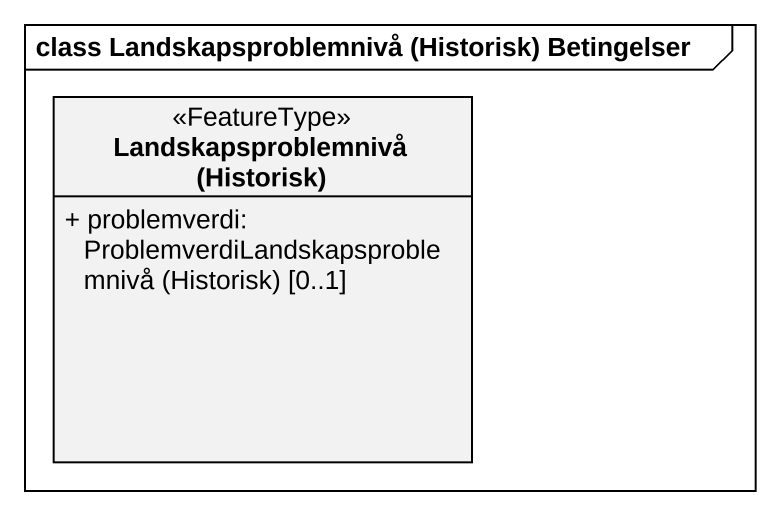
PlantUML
@startuml
mainframe class Landskapsproblemnivå (Historisk) Betingelser
hide circle
hide empty members
skinparam classAttributeIconSize 0
class "Landskapsproblemnivå (Historisk)" as Landskapsproblemnivå <<FeatureType>> {
  {field} + problemverdi: ProblemverdiLandskapsproblemnivå (Historisk) [0..1]
}
@enduml
